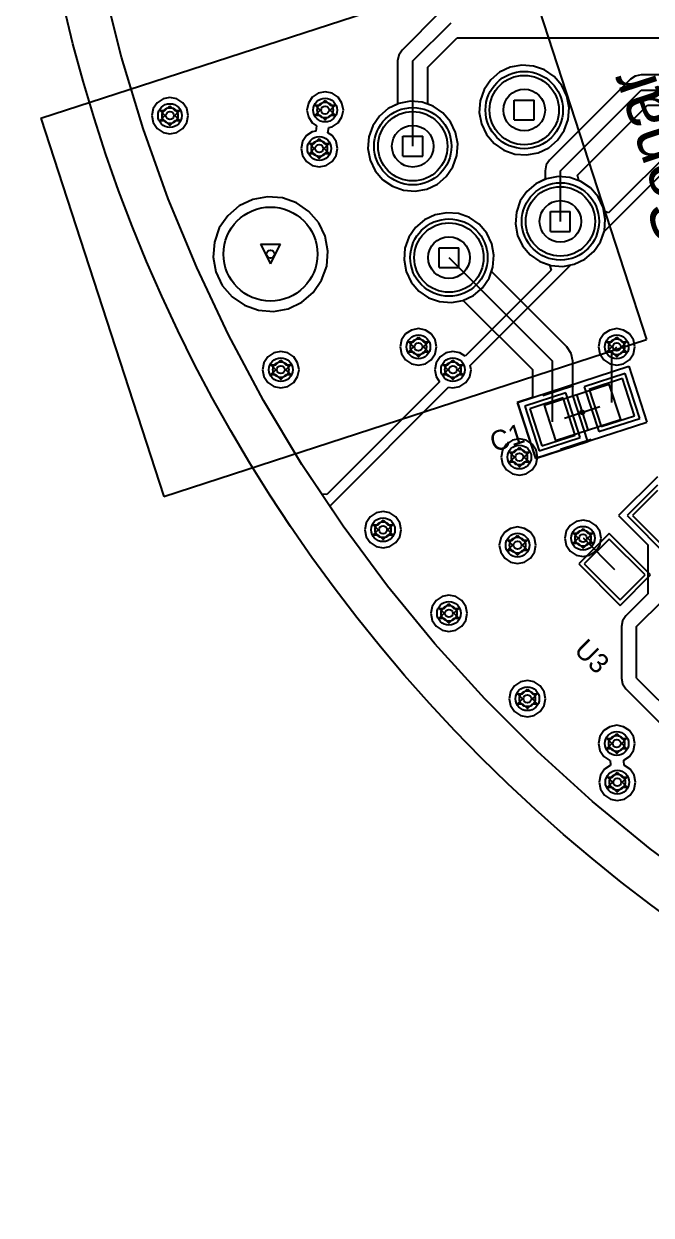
# Model space of a CAD drawing. Header units: millimetres. Extents: x 7.3 to 18.4, y 2.4 to 9.4.
# Drawn here: x 7.802 to 8.435, y 2.524 to 3.726 of the extents above; entities that cross this region are included whole.
import ezdxf

# ---------------------------------------------------------------- set-up
doc = ezdxf.new("R2010")
doc.units = ezdxf.units.MM
doc.header["$MEASUREMENT"] = 0
for name, color, linetype in [('BottomLayer', 5, 'Continuous'), ('BottomSolder', 6, 'Continuous'), ('DrillDrawing', 1, 'Continuous'), ('Mechanical1', 6, 'Continuous'), ('Mechanical13', 56, 'Continuous'), ('Mechanical15', 56, 'Continuous'), ('MidLayer1', 16, 'Continuous'), ('MidLayer2', 76, 'Continuous'), ('MultiLayer', 9, 'Continuous'), ('PadHoleLayer', 156, 'Continuous'), ('TopLayer', 1, 'Continuous'), ('TopOverlay', 2, 'Continuous'), ('TopPaste', 8, 'Continuous'), ('TopSolder', 216, 'Continuous'), ('ViaHoleLayer', 16, 'Continuous')]:
    doc.layers.add(name, color=color, linetype=linetype)

msp = doc.modelspace()

# ---------------------------------------------------------------- linework, layer by layer
at = {"layer": 'BottomLayer'}
for p, q in [((7.9005, 3.692), (7.8823, 3.7648)), ((7.9223, 3.6201), (7.9005, 3.692)), ((8.1696, 3.6404), (8.1606, 3.6327)), ((8.1803, 3.6455), (8.1696, 3.6404)), ((8.192, 3.6476), (8.1803, 3.6455)), ((8.2038, 3.6467), (8.192, 3.6476)), ((8.2149, 3.6427), (8.2038, 3.6467)), ((8.2247, 3.636), (8.2149, 3.6427)), ((8.1606, 3.6327), (8.1539, 3.6229)), ((8.2324, 3.627), (8.2247, 3.636)), ((7.9476, 3.5494), (7.9223, 3.6201)), ((8.1539, 3.6229), (8.1499, 3.6117)), ((8.2375, 3.6163), (8.2324, 3.627)), ((8.2397, 3.6047), (8.2375, 3.6163)), ((8.1499, 3.6117), (8.149, 3.5999)), ((8.2387, 3.5929), (8.2397, 3.6047)), ((8.149, 3.5999), (8.1512, 3.5883)), ((8.2348, 3.5817), (8.2387, 3.5929)), ((8.1512, 3.5883), (8.1563, 3.5776)), ((8.2281, 3.5719), (8.2348, 3.5817)), ((8.1563, 3.5776), (8.164, 3.5686)), ((8.164, 3.5686), (8.1737, 3.5619)), ((8.2191, 3.5642), (8.2281, 3.5719)), ((8.3291, 3.5696), (8.3184, 3.5645)), ((8.3408, 3.5718), (8.3291, 3.5696)), ((8.3526, 3.5709), (8.3408, 3.5718)), ((8.3638, 3.5669), (8.3526, 3.5709)), ((8.1737, 3.5619), (8.1849, 3.5579)), ((8.1849, 3.5579), (8.1967, 3.557)), ((8.1967, 3.557), (8.2084, 3.5591)), ((8.2084, 3.5591), (8.2191, 3.5642)), ((8.3094, 3.5568), (8.3027, 3.5471)), ((8.3184, 3.5645), (8.3094, 3.5568)), ((8.3735, 3.5602), (8.3638, 3.5669)), ((8.3812, 3.5512), (8.3735, 3.5602)), ((7.9764, 3.48), (7.9476, 3.5494)), ((8.0329, 3.5487), (8.0193, 3.5422)), ((8.0478, 3.5514), (8.0329, 3.5487)), ((8.0629, 3.5503), (8.0478, 3.5514)), ((8.0771, 3.5452), (8.0629, 3.5503)), ((8.0896, 3.5366), (8.0771, 3.5452)), ((8.3027, 3.5471), (8.2988, 3.5359)), ((8.3863, 3.5405), (8.3812, 3.5512)), ((8.0078, 3.5323), (7.9992, 3.5199)), ((8.0193, 3.5422), (8.0078, 3.5323)), ((8.0994, 3.5251), (8.0896, 3.5366)), ((8.2168, 3.5331), (8.2061, 3.528)), ((8.2285, 3.5353), (8.2168, 3.5331)), ((8.2403, 3.5344), (8.2285, 3.5353)), ((8.2514, 3.5304), (8.2403, 3.5344)), ((8.2988, 3.5359), (8.2978, 3.5241)), ((8.3885, 3.5288), (8.3863, 3.5405)), ((8.1059, 3.5115), (8.0994, 3.5251)), ((8.1971, 3.5203), (8.1904, 3.5106)), ((8.2061, 3.528), (8.1971, 3.5203)), ((8.2612, 3.5237), (8.2514, 3.5304)), ((8.2689, 3.5147), (8.2612, 3.5237)), ((8.2978, 3.5241), (8.3, 3.5124)), ((8.3876, 3.517), (8.3885, 3.5288)), ((7.9992, 3.5199), (7.9942, 3.5056)), ((8.1087, 3.4966), (8.1059, 3.5115)), ((8.1904, 3.5106), (8.1864, 3.4994)), ((8.274, 3.504), (8.2689, 3.5147)), ((8.3, 3.5124), (8.3051, 3.5018)), ((8.3836, 3.5059), (8.3876, 3.517)), ((7.9942, 3.5056), (7.993, 3.4906)), ((8.1075, 3.4815), (8.1087, 3.4966)), ((8.1864, 3.4994), (8.1855, 3.4876)), ((8.2762, 3.4924), (8.274, 3.504)), ((8.3051, 3.5018), (8.3128, 3.4927)), ((8.3679, 3.4884), (8.3769, 3.4961)), ((8.3769, 3.4961), (8.3836, 3.5059)), ((7.993, 3.4906), (7.9957, 3.4757)), ((8.1855, 3.4876), (8.1877, 3.4759)), ((8.2752, 3.4805), (8.2762, 3.4924)), ((8.3128, 3.4927), (8.3226, 3.486)), ((8.3226, 3.486), (8.3337, 3.4821)), ((8.3572, 3.4833), (8.3679, 3.4884)), ((8.0085, 3.4122), (7.9764, 3.48)), ((7.9957, 3.4757), (8.0022, 3.462)), ((8.1024, 3.4673), (8.1075, 3.4815)), ((8.1877, 3.4759), (8.1928, 3.4653)), ((8.2713, 3.4694), (8.2752, 3.4805)), ((8.3337, 3.4821), (8.3455, 3.4811)), ((8.3455, 3.4811), (8.3572, 3.4833)), ((8.0022, 3.462), (8.0121, 3.4505)), ((8.0939, 3.4548), (8.1024, 3.4673)), ((8.1928, 3.4653), (8.2005, 3.4562)), ((8.2646, 3.4596), (8.2713, 3.4694)), ((8.0121, 3.4505), (8.0245, 3.442)), ((8.0824, 3.445), (8.0939, 3.4548)), ((8.2005, 3.4562), (8.2102, 3.4495)), ((8.2102, 3.4495), (8.2214, 3.4456)), ((8.2449, 3.4468), (8.2556, 3.4519)), ((8.2556, 3.4519), (8.2646, 3.4596)), ((8.0245, 3.442), (8.0388, 3.4369)), ((8.0388, 3.4369), (8.0539, 3.4357)), ((8.0539, 3.4357), (8.0687, 3.4385)), ((8.0687, 3.4385), (8.0824, 3.445)), ((8.2214, 3.4456), (8.2332, 3.4446)), ((8.2332, 3.4446), (8.2449, 3.4468)), ((8.0439, 3.3459), (8.0085, 3.4122)), ((8.0825, 3.2815), (8.0439, 3.3459)), ((8.1242, 3.2191), (8.0825, 3.2815)), ((8.1689, 3.1588), (8.1242, 3.2191)), ((8.2166, 3.1007), (8.1689, 3.1588)), ((8.267, 3.0451), (8.2166, 3.1007)), ((8.3201, 2.992), (8.267, 3.0451)), ((8.3757, 2.9416), (8.3201, 2.992)), ((8.4338, 2.8939), (8.3757, 2.9416)), ((8.4941, 2.8492), (8.4338, 2.8939))]:
    msp.add_line(p, q, dxfattribs=at)
for centre, radius in [((8.3067, 3.6388), 0.035), ((7.9494, 3.6332), 0.008), ((8.1059, 3.6388), 0.008), ((8.1943, 3.6023), 0.035), ((8.1, 3.6), 0.008), ((8.3432, 3.5265), 0.035), ((8.2308, 3.49), 0.035), ((8.2, 3.4), 0.008), ((8.4, 3.4), 0.008), ((8.0612, 3.377), 0.008), ((8.2348, 3.377), 0.008), ((8.3018, 3.2889), 0.008), ((8.1643, 3.2156), 0.008), ((8.3, 3.2), 0.008), ((8.366, 3.207), 0.008), ((8.2308, 3.1313), 0.008), ((8.3099, 3.0452), 0.008), ((8.4, 3), 0.008), ((8.4006, 2.961), 0.008)]:
    msp.add_circle(centre, radius, dxfattribs=at)
at = {"layer": 'BottomSolder'}
for centre, radius in [((8.3067, 3.6388), 0.039), ((7.9494, 3.6332), 0.012), ((8.1059, 3.6388), 0.012), ((8.1943, 3.6023), 0.039), ((8.1, 3.6), 0.012), ((8.3432, 3.5265), 0.039), ((8.2308, 3.49), 0.039), ((8.0508, 3.4936), 0.004), ((8.2, 3.4), 0.012), ((8.4, 3.4), 0.012), ((8.0612, 3.377), 0.012), ((8.2348, 3.377), 0.012), ((8.3018, 3.2889), 0.012), ((8.1643, 3.2156), 0.012), ((8.3, 3.2), 0.012), ((8.366, 3.207), 0.012), ((8.2308, 3.1313), 0.012), ((8.3099, 3.0452), 0.012), ((8.4, 3), 0.012), ((8.4006, 2.961), 0.012)]:
    msp.add_circle(centre, radius, dxfattribs=at)
at = {"layer": 'DrillDrawing'}
for p, q in [((7.9444, 3.6382), (7.9494, 3.6432)), ((7.9494, 3.6432), (7.9544, 3.6382)), ((8.0959, 3.6438), (8.1009, 3.6388)), ((8.0959, 3.6438), (8.1009, 3.6438)), ((8.1009, 3.6438), (8.1059, 3.6488)), ((8.1059, 3.6488), (8.1109, 3.6438)), ((8.1109, 3.6438), (8.1159, 3.6438)), ((8.1109, 3.6388), (8.1159, 3.6438)), ((8.2967, 3.6488), (8.3167, 3.6488)), ((8.2967, 3.6288), (8.2967, 3.6488)), ((8.3167, 3.6288), (8.3167, 3.6488)), ((7.9394, 3.6382), (7.9444, 3.6332)), ((7.9394, 3.6382), (7.9444, 3.6382)), ((7.9394, 3.6282), (7.9444, 3.6332)), ((7.9394, 3.6282), (7.9444, 3.6282)), ((7.9444, 3.6282), (7.9494, 3.6232)), ((7.9494, 3.6232), (7.9544, 3.6282)), ((7.9544, 3.6382), (7.9594, 3.6382)), ((7.9544, 3.6332), (7.9594, 3.6382)), ((7.9544, 3.6332), (7.9594, 3.6282)), ((7.9544, 3.6282), (7.9594, 3.6282)), ((8.0959, 3.6338), (8.1009, 3.6388)), ((8.0959, 3.6338), (8.1009, 3.6338)), ((8.1009, 3.6338), (8.1059, 3.6288)), ((8.1059, 3.6288), (8.1109, 3.6338)), ((8.1109, 3.6388), (8.1159, 3.6338)), ((8.1109, 3.6338), (8.1159, 3.6338)), ((8.2967, 3.6288), (8.3167, 3.6288)), ((8.09, 3.605), (8.095, 3.6)), ((8.09, 3.605), (8.095, 3.605)), ((8.095, 3.605), (8.1, 3.61)), ((8.1, 3.61), (8.105, 3.605)), ((8.105, 3.605), (8.11, 3.605)), ((8.105, 3.6), (8.11, 3.605)), ((8.1843, 3.6123), (8.2043, 3.6123)), ((8.1843, 3.5923), (8.1843, 3.6123)), ((8.2043, 3.5923), (8.2043, 3.6123)), ((8.09, 3.595), (8.095, 3.6)), ((8.09, 3.595), (8.095, 3.595)), ((8.095, 3.595), (8.1, 3.59)), ((8.1, 3.59), (8.105, 3.595)), ((8.105, 3.6), (8.11, 3.595)), ((8.105, 3.595), (8.11, 3.595)), ((8.1843, 3.5923), (8.2043, 3.5923)), ((8.3332, 3.5365), (8.3532, 3.5365)), ((8.3332, 3.5165), (8.3332, 3.5365)), ((8.3532, 3.5165), (8.3532, 3.5365)), ((8.3332, 3.5165), (8.3532, 3.5165)), ((8.0408, 3.5036), (8.0608, 3.5036)), ((8.0408, 3.5036), (8.0508, 3.4836)), ((8.0508, 3.4836), (8.0608, 3.5036)), ((8.2208, 3.5), (8.2408, 3.5)), ((8.2208, 3.48), (8.2208, 3.5)), ((8.2408, 3.48), (8.2408, 3.5)), ((8.2208, 3.48), (8.2408, 3.48)), ((8.19, 3.405), (8.195, 3.4)), ((8.19, 3.405), (8.195, 3.405)), ((8.19, 3.395), (8.195, 3.4)), ((8.195, 3.405), (8.2, 3.41)), ((8.2, 3.41), (8.205, 3.405)), ((8.205, 3.405), (8.21, 3.405)), ((8.205, 3.4), (8.21, 3.405)), ((8.205, 3.4), (8.21, 3.395)), ((8.39, 3.405), (8.395, 3.4)), ((8.39, 3.405), (8.395, 3.405)), ((8.39, 3.395), (8.395, 3.4)), ((8.395, 3.405), (8.4, 3.41)), ((8.4, 3.41), (8.405, 3.405)), ((8.405, 3.405), (8.41, 3.405)), ((8.405, 3.4), (8.41, 3.405)), ((8.405, 3.4), (8.41, 3.395)), ((8.19, 3.395), (8.195, 3.395)), ((8.195, 3.395), (8.2, 3.39)), ((8.2, 3.39), (8.205, 3.395)), ((8.205, 3.395), (8.21, 3.395)), ((8.39, 3.395), (8.395, 3.395)), ((8.395, 3.395), (8.4, 3.39)), ((8.4, 3.39), (8.405, 3.395)), ((8.405, 3.395), (8.41, 3.395)), ((8.0512, 3.382), (8.0562, 3.377)), ((8.0512, 3.382), (8.0562, 3.382)), ((8.0512, 3.372), (8.0562, 3.377)), ((8.0562, 3.382), (8.0612, 3.387)), ((8.0612, 3.387), (8.0662, 3.382)), ((8.0662, 3.382), (8.0712, 3.382)), ((8.0662, 3.377), (8.0712, 3.382)), ((8.0662, 3.377), (8.0712, 3.372)), ((8.2248, 3.382), (8.2298, 3.377)), ((8.2248, 3.382), (8.2298, 3.382)), ((8.2248, 3.372), (8.2298, 3.377)), ((8.2298, 3.382), (8.2348, 3.387)), ((8.2348, 3.387), (8.2398, 3.382)), ((8.2398, 3.382), (8.2448, 3.382)), ((8.2398, 3.377), (8.2448, 3.382)), ((8.2398, 3.377), (8.2448, 3.372)), ((8.0512, 3.372), (8.0562, 3.372)), ((8.0562, 3.372), (8.0612, 3.367)), ((8.0612, 3.367), (8.0662, 3.372)), ((8.0662, 3.372), (8.0712, 3.372)), ((8.2248, 3.372), (8.2298, 3.372)), ((8.2298, 3.372), (8.2348, 3.367)), ((8.2348, 3.367), (8.2398, 3.372)), ((8.2398, 3.372), (8.2448, 3.372)), ((8.2918, 3.2939), (8.2968, 3.2889)), ((8.2918, 3.2939), (8.2968, 3.2939)), ((8.2968, 3.2939), (8.3018, 3.2989)), ((8.3018, 3.2989), (8.3068, 3.2939)), ((8.3068, 3.2939), (8.3118, 3.2939)), ((8.3068, 3.2889), (8.3118, 3.2939)), ((8.2918, 3.2839), (8.2968, 3.2889)), ((8.2918, 3.2839), (8.2968, 3.2839)), ((8.2968, 3.2839), (8.3018, 3.2789)), ((8.3018, 3.2789), (8.3068, 3.2839)), ((8.3068, 3.2889), (8.3118, 3.2839)), ((8.3068, 3.2839), (8.3118, 3.2839)), ((8.1543, 3.2206), (8.1593, 3.2156)), ((8.1543, 3.2206), (8.1593, 3.2206)), ((8.1593, 3.2206), (8.1643, 3.2256)), ((8.1643, 3.2256), (8.1693, 3.2206)), ((8.1693, 3.2206), (8.1743, 3.2206)), ((8.1693, 3.2156), (8.1743, 3.2206)), ((8.1543, 3.2106), (8.1593, 3.2156)), ((8.1543, 3.2106), (8.1593, 3.2106)), ((8.1593, 3.2106), (8.1643, 3.2056)), ((8.1643, 3.2056), (8.1693, 3.2106)), ((8.1693, 3.2156), (8.1743, 3.2106)), ((8.1693, 3.2106), (8.1743, 3.2106)), ((8.295, 3.205), (8.3, 3.21)), ((8.3, 3.21), (8.305, 3.205)), ((8.356, 3.212), (8.361, 3.207)), ((8.356, 3.212), (8.361, 3.212)), ((8.361, 3.212), (8.366, 3.217)), ((8.366, 3.217), (8.371, 3.212)), ((8.371, 3.212), (8.376, 3.212)), ((8.371, 3.207), (8.376, 3.212)), ((8.29, 3.205), (8.295, 3.2)), ((8.29, 3.205), (8.295, 3.205)), ((8.29, 3.195), (8.295, 3.2)), ((8.305, 3.205), (8.31, 3.205)), ((8.305, 3.2), (8.31, 3.205)), ((8.305, 3.2), (8.31, 3.195)), ((8.356, 3.202), (8.361, 3.207)), ((8.356, 3.202), (8.361, 3.202)), ((8.361, 3.202), (8.366, 3.197)), ((8.366, 3.197), (8.371, 3.202)), ((8.371, 3.207), (8.376, 3.202)), ((8.371, 3.202), (8.376, 3.202)), ((8.29, 3.195), (8.295, 3.195)), ((8.295, 3.195), (8.3, 3.19)), ((8.3, 3.19), (8.305, 3.195)), ((8.305, 3.195), (8.31, 3.195)), ((8.2208, 3.1363), (8.2258, 3.1313)), ((8.2208, 3.1363), (8.2258, 3.1363)), ((8.2258, 3.1363), (8.2308, 3.1413)), ((8.2308, 3.1413), (8.2358, 3.1363)), ((8.2358, 3.1363), (8.2408, 3.1363)), ((8.2358, 3.1313), (8.2408, 3.1363)), ((8.2208, 3.1263), (8.2258, 3.1313)), ((8.2208, 3.1263), (8.2258, 3.1263)), ((8.2258, 3.1263), (8.2308, 3.1213)), ((8.2308, 3.1213), (8.2358, 3.1263)), ((8.2358, 3.1313), (8.2408, 3.1263)), ((8.2358, 3.1263), (8.2408, 3.1263)), ((8.3049, 3.0502), (8.3099, 3.0552)), ((8.3099, 3.0552), (8.3149, 3.0502)), ((8.2999, 3.0502), (8.3049, 3.0452)), ((8.2999, 3.0502), (8.3049, 3.0502)), ((8.2999, 3.0402), (8.3049, 3.0452)), ((8.2999, 3.0402), (8.3049, 3.0402)), ((8.3049, 3.0402), (8.3099, 3.0352)), ((8.3099, 3.0352), (8.3149, 3.0402)), ((8.3149, 3.0502), (8.3199, 3.0502)), ((8.3149, 3.0452), (8.3199, 3.0502)), ((8.3149, 3.0452), (8.3199, 3.0402)), ((8.3149, 3.0402), (8.3199, 3.0402)), ((8.39, 3.005), (8.395, 3)), ((8.39, 3.005), (8.395, 3.005)), ((8.395, 3.005), (8.4, 3.01)), ((8.4, 3.01), (8.405, 3.005)), ((8.405, 3.005), (8.41, 3.005)), ((8.405, 3), (8.41, 3.005)), ((8.39, 2.995), (8.395, 3)), ((8.39, 2.995), (8.395, 2.995)), ((8.395, 2.995), (8.4, 2.99)), ((8.4, 2.99), (8.405, 2.995)), ((8.405, 3), (8.41, 2.995)), ((8.405, 2.995), (8.41, 2.995)), ((8.3956, 2.966), (8.4006, 2.971)), ((8.4006, 2.971), (8.4056, 2.966)), ((8.3906, 2.966), (8.3956, 2.961)), ((8.3906, 2.966), (8.3956, 2.966)), ((8.3906, 2.956), (8.3956, 2.961)), ((8.3906, 2.956), (8.3956, 2.956)), ((8.3956, 2.956), (8.4006, 2.951)), ((8.4006, 2.951), (8.4056, 2.956)), ((8.4056, 2.966), (8.4106, 2.966)), ((8.4056, 2.961), (8.4106, 2.966)), ((8.4056, 2.961), (8.4106, 2.956)), ((8.4056, 2.956), (8.4106, 2.956))]:
    msp.add_line(p, q, dxfattribs=at)
at = {"layer": 'Mechanical1'}
msp.add_circle((9.3768, 4.0992), 1.5748, dxfattribs=at)
at = {"layer": 'Mechanical13'}
for p, q in [((8.3267, 3.3412), (8.3922, 3.3625)), ((8.3922, 3.3625), (8.4038, 3.3269)), ((8.3267, 3.3412), (8.3382, 3.3056)), ((8.3382, 3.3056), (8.4038, 3.3269))]:
    msp.add_line(p, q, dxfattribs=at)
at = {"layer": 'Mechanical15'}
for p, q in [((8.2999, 3.3439), (8.4123, 3.3804)), ((8.4123, 3.3804), (8.4305, 3.3242)), ((8.3595, 3.3518), (8.371, 3.3162)), ((8.2999, 3.3439), (8.3182, 3.2877)), ((8.3474, 3.3282), (8.383, 3.3398)), ((8.3182, 3.2877), (8.4305, 3.3242))]:
    msp.add_line(p, q, dxfattribs=at)
at = {"layer": 'MidLayer1'}
for p, q in [((7.9005, 3.692), (7.8823, 3.7648)), ((7.9223, 3.6201), (7.9005, 3.692)), ((8.1696, 3.6404), (8.1606, 3.6327)), ((8.1803, 3.6455), (8.1696, 3.6404)), ((8.192, 3.6476), (8.1803, 3.6455)), ((8.2038, 3.6467), (8.192, 3.6476)), ((8.2149, 3.6427), (8.2038, 3.6467)), ((8.2247, 3.636), (8.2149, 3.6427)), ((8.1606, 3.6327), (8.1539, 3.6229)), ((8.2324, 3.627), (8.2247, 3.636)), ((7.9476, 3.5494), (7.9223, 3.6201)), ((8.1539, 3.6229), (8.1499, 3.6117)), ((8.2375, 3.6163), (8.2324, 3.627)), ((8.2397, 3.6047), (8.2375, 3.6163)), ((8.1499, 3.6117), (8.149, 3.5999)), ((8.2387, 3.5929), (8.2397, 3.6047)), ((8.149, 3.5999), (8.1512, 3.5883)), ((8.2348, 3.5817), (8.2387, 3.5929)), ((8.1512, 3.5883), (8.1563, 3.5776)), ((8.2281, 3.5719), (8.2348, 3.5817)), ((8.1563, 3.5776), (8.164, 3.5686)), ((8.164, 3.5686), (8.1737, 3.5619)), ((8.2191, 3.5642), (8.2281, 3.5719)), ((8.3291, 3.5696), (8.3184, 3.5645)), ((8.3408, 3.5718), (8.3291, 3.5696)), ((8.3526, 3.5709), (8.3408, 3.5718)), ((8.3638, 3.5669), (8.3526, 3.5709)), ((8.1737, 3.5619), (8.1849, 3.5579)), ((8.1849, 3.5579), (8.1967, 3.557)), ((8.1967, 3.557), (8.2084, 3.5591)), ((8.2084, 3.5591), (8.2191, 3.5642)), ((8.3094, 3.5568), (8.3027, 3.5471)), ((8.3184, 3.5645), (8.3094, 3.5568)), ((8.3735, 3.5602), (8.3638, 3.5669)), ((8.3812, 3.5512), (8.3735, 3.5602)), ((7.9764, 3.48), (7.9476, 3.5494)), ((8.0329, 3.5487), (8.0193, 3.5422)), ((8.0478, 3.5514), (8.0329, 3.5487)), ((8.0629, 3.5503), (8.0478, 3.5514)), ((8.0771, 3.5452), (8.0629, 3.5503)), ((8.0896, 3.5366), (8.0771, 3.5452)), ((8.3027, 3.5471), (8.2988, 3.5359)), ((8.3863, 3.5405), (8.3812, 3.5512)), ((8.0078, 3.5323), (7.9992, 3.5199)), ((8.0193, 3.5422), (8.0078, 3.5323)), ((8.0994, 3.5251), (8.0896, 3.5366)), ((8.2168, 3.5331), (8.2061, 3.528)), ((8.2285, 3.5353), (8.2168, 3.5331)), ((8.2403, 3.5344), (8.2285, 3.5353)), ((8.2514, 3.5304), (8.2403, 3.5344)), ((8.2988, 3.5359), (8.2978, 3.5241)), ((8.3885, 3.5288), (8.3863, 3.5405)), ((8.1059, 3.5115), (8.0994, 3.5251)), ((8.1971, 3.5203), (8.1904, 3.5106)), ((8.2061, 3.528), (8.1971, 3.5203)), ((8.2612, 3.5237), (8.2514, 3.5304)), ((8.2689, 3.5147), (8.2612, 3.5237)), ((8.2978, 3.5241), (8.3, 3.5124)), ((8.3876, 3.517), (8.3885, 3.5288)), ((7.9992, 3.5199), (7.9942, 3.5056)), ((8.1087, 3.4966), (8.1059, 3.5115)), ((8.1904, 3.5106), (8.1864, 3.4994)), ((8.274, 3.504), (8.2689, 3.5147)), ((8.3, 3.5124), (8.3051, 3.5018)), ((8.3836, 3.5059), (8.3876, 3.517)), ((7.9942, 3.5056), (7.993, 3.4906)), ((8.1075, 3.4815), (8.1087, 3.4966)), ((8.1864, 3.4994), (8.1855, 3.4876)), ((8.2762, 3.4924), (8.274, 3.504)), ((8.3051, 3.5018), (8.3128, 3.4927)), ((8.3679, 3.4884), (8.3769, 3.4961)), ((8.3769, 3.4961), (8.3836, 3.5059)), ((7.993, 3.4906), (7.9957, 3.4757)), ((8.1855, 3.4876), (8.1877, 3.4759)), ((8.2752, 3.4805), (8.2762, 3.4924)), ((8.3128, 3.4927), (8.3226, 3.486)), ((8.3226, 3.486), (8.3337, 3.4821)), ((8.3572, 3.4833), (8.3679, 3.4884)), ((8.0085, 3.4122), (7.9764, 3.48)), ((7.9957, 3.4757), (8.0022, 3.462)), ((8.1024, 3.4673), (8.1075, 3.4815)), ((8.1877, 3.4759), (8.1928, 3.4653)), ((8.2713, 3.4694), (8.2752, 3.4805)), ((8.3337, 3.4821), (8.3455, 3.4811)), ((8.3455, 3.4811), (8.3572, 3.4833)), ((8.0022, 3.462), (8.0121, 3.4505)), ((8.0939, 3.4548), (8.1024, 3.4673)), ((8.1928, 3.4653), (8.2005, 3.4562)), ((8.2646, 3.4596), (8.2713, 3.4694)), ((8.0121, 3.4505), (8.0245, 3.442)), ((8.0824, 3.445), (8.0939, 3.4548)), ((8.2005, 3.4562), (8.2102, 3.4495)), ((8.2102, 3.4495), (8.2214, 3.4456)), ((8.2449, 3.4468), (8.2556, 3.4519)), ((8.2556, 3.4519), (8.2646, 3.4596)), ((8.0245, 3.442), (8.0388, 3.4369)), ((8.0388, 3.4369), (8.0539, 3.4357)), ((8.0539, 3.4357), (8.0687, 3.4385)), ((8.0687, 3.4385), (8.0824, 3.445)), ((8.2214, 3.4456), (8.2332, 3.4446)), ((8.2332, 3.4446), (8.2449, 3.4468)), ((8.0439, 3.3459), (8.0085, 3.4122)), ((8.0825, 3.2815), (8.0439, 3.3459)), ((8.1242, 3.2191), (8.0825, 3.2815)), ((8.1689, 3.1588), (8.1242, 3.2191)), ((8.2166, 3.1007), (8.1689, 3.1588)), ((8.267, 3.0451), (8.2166, 3.1007)), ((8.3201, 2.992), (8.267, 3.0451)), ((8.3757, 2.9416), (8.3201, 2.992)), ((8.4338, 2.8939), (8.3757, 2.9416)), ((8.4941, 2.8492), (8.4338, 2.8939))]:
    msp.add_line(p, q, dxfattribs=at)
for centre, radius in [((8.3067, 3.6388), 0.035), ((7.9494, 3.6332), 0.008), ((8.1059, 3.6388), 0.008), ((8.1943, 3.6023), 0.035), ((8.1, 3.6), 0.008), ((8.3432, 3.5265), 0.035), ((8.2308, 3.49), 0.035), ((8.2, 3.4), 0.008), ((8.4, 3.4), 0.008), ((8.0612, 3.377), 0.008), ((8.2348, 3.377), 0.008), ((8.3018, 3.2889), 0.008), ((8.1643, 3.2156), 0.008), ((8.3, 3.2), 0.008), ((8.366, 3.207), 0.008), ((8.2308, 3.1313), 0.008), ((8.3099, 3.0452), 0.008), ((8.4, 3), 0.008), ((8.4006, 2.961), 0.008)]:
    msp.add_circle(centre, radius, dxfattribs=at)
at = {"layer": 'MidLayer2'}
for p, q in [((7.9005, 3.692), (7.8823, 3.7648)), ((7.9223, 3.6201), (7.9005, 3.692)), ((8.2819, 3.6769), (8.2729, 3.6692)), ((8.2926, 3.682), (8.2819, 3.6769)), ((8.3043, 3.6841), (8.2926, 3.682)), ((8.3161, 3.6832), (8.3043, 3.6841)), ((8.3273, 3.6792), (8.3161, 3.6832)), ((8.337, 3.6725), (8.3273, 3.6792)), ((8.2729, 3.6692), (8.2662, 3.6594)), ((8.3447, 3.6635), (8.337, 3.6725)), ((8.0989, 3.6558), (8.093, 3.6518)), ((8.1059, 3.6572), (8.0989, 3.6558)), ((8.113, 3.6558), (8.1059, 3.6572)), ((8.1189, 3.6518), (8.113, 3.6558)), ((8.2662, 3.6594), (8.2623, 3.6482)), ((8.3498, 3.6528), (8.3447, 3.6635)), ((8.352, 3.6412), (8.3498, 3.6528)), ((7.9325, 3.6403), (7.9311, 3.6332)), ((7.9365, 3.6462), (7.9325, 3.6403)), ((7.9424, 3.6502), (7.9365, 3.6462)), ((7.9494, 3.6516), (7.9424, 3.6502)), ((7.9565, 3.6502), (7.9494, 3.6516)), ((7.9624, 3.6462), (7.9565, 3.6502)), ((7.9664, 3.6403), (7.9624, 3.6462)), ((7.9678, 3.6332), (7.9664, 3.6403)), ((8.089, 3.6458), (8.0876, 3.6388)), ((8.093, 3.6518), (8.089, 3.6458)), ((8.1229, 3.6458), (8.1189, 3.6518)), ((8.1243, 3.6388), (8.1229, 3.6458)), ((8.1696, 3.6404), (8.1606, 3.6327)), ((8.1803, 3.6455), (8.1696, 3.6404)), ((8.192, 3.6476), (8.1803, 3.6455)), ((8.2038, 3.6467), (8.192, 3.6476)), ((8.2149, 3.6427), (8.2038, 3.6467)), ((8.2247, 3.636), (8.2149, 3.6427)), ((8.2623, 3.6482), (8.2613, 3.6364)), ((8.3511, 3.6294), (8.352, 3.6412)), ((7.9311, 3.6332), (7.9325, 3.6262)), ((7.9664, 3.6262), (7.9678, 3.6332)), ((8.0876, 3.6388), (8.089, 3.6318)), ((8.089, 3.6318), (8.093, 3.6258)), ((8.1189, 3.6258), (8.1229, 3.6318)), ((8.1229, 3.6318), (8.1243, 3.6388)), ((8.1606, 3.6327), (8.1539, 3.6229)), ((8.2324, 3.627), (8.2247, 3.636)), ((8.2613, 3.6364), (8.2635, 3.6248)), ((8.3471, 3.6182), (8.3511, 3.6294)), ((7.9476, 3.5494), (7.9223, 3.6201)), ((7.9325, 3.6262), (7.9365, 3.6203)), ((7.9365, 3.6203), (7.9424, 3.6163)), ((7.9424, 3.6163), (7.9494, 3.6149)), ((7.9494, 3.6149), (7.9565, 3.6163)), ((7.9565, 3.6163), (7.9624, 3.6203)), ((7.9624, 3.6203), (7.9664, 3.6262)), ((8.093, 3.617), (8.087, 3.613)), ((8.093, 3.6258), (8.0973, 3.6229)), ((8.0964, 3.6176), (8.093, 3.617)), ((8.0973, 3.6229), (8.0964, 3.6176)), ((8.1086, 3.6159), (8.1095, 3.6212)), ((8.1095, 3.6212), (8.113, 3.6218)), ((8.113, 3.6218), (8.1189, 3.6258)), ((8.1539, 3.6229), (8.1499, 3.6117)), ((8.2375, 3.6163), (8.2324, 3.627)), ((8.2397, 3.6047), (8.2375, 3.6163)), ((8.2635, 3.6248), (8.2686, 3.6141)), ((8.3404, 3.6084), (8.3471, 3.6182)), ((8.083, 3.607), (8.0816, 3.6)), ((8.087, 3.613), (8.083, 3.607)), ((8.113, 3.613), (8.1086, 3.6159)), ((8.117, 3.607), (8.113, 3.613)), ((8.1184, 3.6), (8.117, 3.607)), ((8.1499, 3.6117), (8.149, 3.5999)), ((8.2387, 3.5929), (8.2397, 3.6047)), ((8.2686, 3.6141), (8.2763, 3.6051)), ((8.2763, 3.6051), (8.2861, 3.5984)), ((8.3314, 3.6007), (8.3404, 3.6084)), ((8.3873, 3.5163), (8.4779, 3.6069)), ((8.4707, 3.6141), (8.3918, 3.5352)), ((8.0816, 3.6), (8.083, 3.593)), ((8.083, 3.593), (8.087, 3.587)), ((8.113, 3.587), (8.117, 3.593)), ((8.117, 3.593), (8.1184, 3.6)), ((8.149, 3.5999), (8.1512, 3.5883)), ((8.2348, 3.5817), (8.2387, 3.5929)), ((8.2861, 3.5984), (8.2972, 3.5944)), ((8.2972, 3.5944), (8.309, 3.5935)), ((8.309, 3.5935), (8.3207, 3.5956)), ((8.3207, 3.5956), (8.3314, 3.6007)), ((8.087, 3.587), (8.093, 3.583)), ((8.093, 3.583), (8.1, 3.5816)), ((8.1, 3.5816), (8.107, 3.583)), ((8.107, 3.583), (8.113, 3.587)), ((8.1512, 3.5883), (8.1563, 3.5776)), ((8.2281, 3.5719), (8.2348, 3.5817)), ((8.1563, 3.5776), (8.164, 3.5686)), ((8.164, 3.5686), (8.1737, 3.5619)), ((8.2191, 3.5642), (8.2281, 3.5719)), ((8.3291, 3.5696), (8.3184, 3.5645)), ((8.3408, 3.5718), (8.3291, 3.5696)), ((8.3526, 3.5709), (8.3408, 3.5718)), ((8.3638, 3.5669), (8.3526, 3.5709)), ((8.1737, 3.5619), (8.1849, 3.5579)), ((8.1849, 3.5579), (8.1967, 3.557)), ((8.1967, 3.557), (8.2084, 3.5591)), ((8.2084, 3.5591), (8.2191, 3.5642)), ((8.3094, 3.5568), (8.3027, 3.5471)), ((8.3184, 3.5645), (8.3094, 3.5568)), ((8.3735, 3.5602), (8.3638, 3.5669)), ((8.3812, 3.5512), (8.3735, 3.5602)), ((7.9764, 3.48), (7.9476, 3.5494)), ((8.0329, 3.5487), (8.0193, 3.5422)), ((8.0478, 3.5514), (8.0329, 3.5487)), ((8.0629, 3.5503), (8.0478, 3.5514)), ((8.0771, 3.5452), (8.0629, 3.5503)), ((8.0896, 3.5366), (8.0771, 3.5452)), ((8.3027, 3.5471), (8.2988, 3.5359)), ((8.3863, 3.5405), (8.3812, 3.5512)), ((8.0078, 3.5323), (7.9992, 3.5199)), ((8.0193, 3.5422), (8.0078, 3.5323)), ((8.0994, 3.5251), (8.0896, 3.5366)), ((8.2988, 3.5359), (8.2978, 3.5241)), ((8.387, 3.5367), (8.3863, 3.5405)), ((8.3918, 3.5352), (8.387, 3.5367)), ((8.1059, 3.5115), (8.0994, 3.5251)), ((8.2978, 3.5241), (8.3, 3.5124)), ((7.9992, 3.5199), (7.9942, 3.5056)), ((8.1087, 3.4966), (8.1059, 3.5115)), ((8.3, 3.5124), (8.3051, 3.5018)), ((8.3836, 3.5059), (8.3873, 3.5163)), ((7.9942, 3.5056), (7.993, 3.4906)), ((8.1075, 3.4815), (8.1087, 3.4966)), ((8.3051, 3.5018), (8.3128, 3.4927)), ((8.3679, 3.4884), (8.3769, 3.4961)), ((8.3769, 3.4961), (8.3836, 3.5059)), ((7.993, 3.4906), (7.9957, 3.4757)), ((8.3128, 3.4927), (8.3226, 3.486)), ((8.3226, 3.486), (8.3321, 3.4826)), ((8.3572, 3.4833), (8.3679, 3.4884)), ((8.0085, 3.4122), (7.9764, 3.48)), ((7.9957, 3.4757), (8.0022, 3.462)), ((8.1024, 3.4673), (8.1075, 3.4815)), ((8.334, 3.4775), (8.247, 3.3905)), ((8.2523, 3.3813), (8.3537, 3.4827)), ((8.3321, 3.4826), (8.334, 3.4775)), ((8.3537, 3.4827), (8.3572, 3.4833)), ((8.0022, 3.462), (8.0121, 3.4505)), ((8.0939, 3.4548), (8.1024, 3.4673)), ((8.0121, 3.4505), (8.0245, 3.442)), ((8.0824, 3.445), (8.0939, 3.4548)), ((8.0245, 3.442), (8.0388, 3.4369)), ((8.0388, 3.4369), (8.0539, 3.4357)), ((8.0539, 3.4357), (8.0687, 3.4385)), ((8.0687, 3.4385), (8.0824, 3.445)), ((8.0439, 3.3459), (8.0085, 3.4122)), ((8.187, 3.413), (8.183, 3.407)), ((8.193, 3.417), (8.187, 3.413)), ((8.2, 3.4184), (8.193, 3.417)), ((8.207, 3.417), (8.2, 3.4184)), ((8.213, 3.413), (8.207, 3.417)), ((8.217, 3.407), (8.213, 3.413)), ((8.387, 3.413), (8.383, 3.407)), ((8.393, 3.417), (8.387, 3.413)), ((8.4, 3.4184), (8.393, 3.417)), ((8.407, 3.417), (8.4, 3.4184)), ((8.413, 3.413), (8.407, 3.417)), ((8.417, 3.407), (8.413, 3.413)), ((8.183, 3.407), (8.1816, 3.4)), ((8.1816, 3.4), (8.183, 3.393)), ((8.2184, 3.4), (8.217, 3.407)), ((8.217, 3.393), (8.2184, 3.4)), ((8.383, 3.407), (8.3816, 3.4)), ((8.3816, 3.4), (8.383, 3.393)), ((8.4184, 3.4), (8.417, 3.407)), ((8.417, 3.393), (8.4184, 3.4)), ((8.0482, 3.39), (8.0442, 3.384)), ((8.0542, 3.394), (8.0482, 3.39)), ((8.0612, 3.3954), (8.0542, 3.394)), ((8.0682, 3.394), (8.0612, 3.3954)), ((8.0742, 3.39), (8.0682, 3.394)), ((8.0782, 3.384), (8.0742, 3.39)), ((8.183, 3.393), (8.187, 3.387)), ((8.213, 3.387), (8.217, 3.393)), ((8.2218, 3.39), (8.2178, 3.384)), ((8.2278, 3.394), (8.2218, 3.39)), ((8.2348, 3.3954), (8.2278, 3.394)), ((8.2418, 3.394), (8.2348, 3.3954)), ((8.247, 3.3905), (8.2418, 3.394)), ((8.383, 3.393), (8.387, 3.387)), ((8.413, 3.387), (8.417, 3.393)), ((8.0442, 3.384), (8.0429, 3.377)), ((8.0429, 3.377), (8.0442, 3.37)), ((8.0796, 3.377), (8.0782, 3.384)), ((8.0782, 3.37), (8.0796, 3.377)), ((8.187, 3.387), (8.193, 3.383)), ((8.193, 3.383), (8.2, 3.3816)), ((8.2, 3.3816), (8.207, 3.383)), ((8.207, 3.383), (8.213, 3.387)), ((8.2178, 3.384), (8.2164, 3.377)), ((8.2164, 3.377), (8.2178, 3.37)), ((8.2517, 3.37), (8.2531, 3.377)), ((8.2531, 3.377), (8.2523, 3.3813)), ((8.387, 3.387), (8.393, 3.383)), ((8.393, 3.383), (8.4, 3.3816)), ((8.4, 3.3816), (8.407, 3.383)), ((8.407, 3.383), (8.413, 3.387)), ((8.0442, 3.37), (8.0482, 3.364)), ((8.0482, 3.364), (8.0542, 3.36)), ((8.0682, 3.36), (8.0742, 3.364)), ((8.0742, 3.364), (8.0782, 3.37)), ((8.2213, 3.3647), (8.1075, 3.251)), ((8.2178, 3.37), (8.2213, 3.3647)), ((8.2418, 3.36), (8.2478, 3.364)), ((8.2478, 3.364), (8.2517, 3.37)), ((8.0542, 3.36), (8.0612, 3.3586)), ((8.0612, 3.3586), (8.0682, 3.36)), ((8.1105, 3.2395), (8.2305, 3.3595)), ((8.2305, 3.3595), (8.2348, 3.3586)), ((8.2348, 3.3586), (8.2418, 3.36)), ((8.0825, 3.2815), (8.0439, 3.3459)), ((8.2948, 3.3059), (8.2888, 3.3019)), ((8.3018, 3.3073), (8.2948, 3.3059)), ((8.3088, 3.3059), (8.3018, 3.3073)), ((8.3148, 3.3019), (8.3088, 3.3059)), ((8.2849, 3.2959), (8.2835, 3.2889)), ((8.2888, 3.3019), (8.2849, 3.2959)), ((8.3188, 3.2959), (8.3148, 3.3019)), ((8.3202, 3.2889), (8.3188, 3.2959)), ((8.1026, 3.2515), (8.0825, 3.2815)), ((8.2835, 3.2889), (8.2849, 3.2819)), ((8.2849, 3.2819), (8.2888, 3.2759)), ((8.3148, 3.2759), (8.3188, 3.2819)), ((8.3188, 3.2819), (8.3202, 3.2889)), ((8.2888, 3.2759), (8.2948, 3.2719)), ((8.2948, 3.2719), (8.3018, 3.2705)), ((8.3018, 3.2705), (8.3088, 3.2719)), ((8.3088, 3.2719), (8.3148, 3.2759)), ((8.1075, 3.251), (8.1026, 3.2515)), ((8.1242, 3.2191), (8.1105, 3.2395)), ((8.1573, 3.2325), (8.1513, 3.2286)), ((8.1643, 3.2339), (8.1573, 3.2325)), ((8.1713, 3.2325), (8.1643, 3.2339)), ((8.1773, 3.2286), (8.1713, 3.2325)), ((8.1474, 3.2226), (8.146, 3.2156)), ((8.1513, 3.2286), (8.1474, 3.2226)), ((8.1813, 3.2226), (8.1773, 3.2286)), ((8.1827, 3.2156), (8.1813, 3.2226)), ((8.353, 3.22), (8.349, 3.214)), ((8.359, 3.224), (8.353, 3.22)), ((8.366, 3.2254), (8.359, 3.224)), ((8.373, 3.224), (8.366, 3.2254)), ((8.379, 3.22), (8.373, 3.224)), ((8.383, 3.214), (8.379, 3.22)), ((8.1689, 3.1588), (8.1242, 3.2191)), ((8.146, 3.2156), (8.1474, 3.2086)), ((8.1474, 3.2086), (8.1513, 3.2026)), ((8.1773, 3.2026), (8.1813, 3.2086)), ((8.1813, 3.2086), (8.1827, 3.2156)), ((8.287, 3.213), (8.283, 3.207)), ((8.293, 3.217), (8.287, 3.213)), ((8.3, 3.2184), (8.293, 3.217)), ((8.307, 3.217), (8.3, 3.2184)), ((8.313, 3.213), (8.307, 3.217)), ((8.317, 3.207), (8.313, 3.213)), ((8.349, 3.214), (8.3476, 3.207)), ((8.3844, 3.207), (8.383, 3.214)), ((8.1513, 3.2026), (8.1573, 3.1986)), ((8.1573, 3.1986), (8.1643, 3.1972)), ((8.1643, 3.1972), (8.1713, 3.1986)), ((8.1713, 3.1986), (8.1773, 3.2026)), ((8.283, 3.207), (8.2816, 3.2)), ((8.2816, 3.2), (8.283, 3.193)), ((8.3184, 3.2), (8.317, 3.207)), ((8.317, 3.193), (8.3184, 3.2)), ((8.3476, 3.207), (8.349, 3.2)), ((8.349, 3.2), (8.353, 3.194)), ((8.379, 3.194), (8.383, 3.2)), ((8.383, 3.2), (8.3844, 3.207)), ((8.283, 3.193), (8.287, 3.187)), ((8.287, 3.187), (8.293, 3.183)), ((8.307, 3.183), (8.313, 3.187)), ((8.313, 3.187), (8.317, 3.193)), ((8.353, 3.194), (8.359, 3.19)), ((8.359, 3.19), (8.366, 3.1886)), ((8.366, 3.1886), (8.373, 3.19)), ((8.373, 3.19), (8.379, 3.194)), ((8.293, 3.183), (8.3, 3.1816)), ((8.3, 3.1816), (8.307, 3.183)), ((8.2166, 3.1007), (8.1689, 3.1588)), ((8.2238, 3.1482), (8.2179, 3.1442)), ((8.2308, 3.1496), (8.2238, 3.1482)), ((8.2379, 3.1482), (8.2308, 3.1496)), ((8.2438, 3.1442), (8.2379, 3.1482)), ((8.2139, 3.1383), (8.2125, 3.1313)), ((8.2179, 3.1442), (8.2139, 3.1383)), ((8.2478, 3.1383), (8.2438, 3.1442)), ((8.2492, 3.1313), (8.2478, 3.1383)), ((8.2125, 3.1313), (8.2139, 3.1242)), ((8.2139, 3.1242), (8.2179, 3.1183)), ((8.2438, 3.1183), (8.2478, 3.1242)), ((8.2478, 3.1242), (8.2492, 3.1313)), ((8.2179, 3.1183), (8.2238, 3.1143)), ((8.2238, 3.1143), (8.2308, 3.1129)), ((8.2308, 3.1129), (8.2379, 3.1143)), ((8.2379, 3.1143), (8.2438, 3.1183)), ((8.267, 3.0451), (8.2166, 3.1007)), ((8.3099, 3.0635), (8.3029, 3.0621)), ((8.3169, 3.0621), (8.3099, 3.0635)), ((8.2929, 3.0522), (8.2915, 3.0452)), ((8.2969, 3.0582), (8.2929, 3.0522)), ((8.3029, 3.0621), (8.2969, 3.0582)), ((8.3229, 3.0582), (8.3169, 3.0621)), ((8.3268, 3.0522), (8.3229, 3.0582)), ((8.3282, 3.0452), (8.3268, 3.0522)), ((8.3201, 2.992), (8.267, 3.0451)), ((8.2915, 3.0452), (8.2929, 3.0382)), ((8.3268, 3.0382), (8.3282, 3.0452)), ((8.2929, 3.0382), (8.2969, 3.0322)), ((8.2969, 3.0322), (8.3029, 3.0282)), ((8.3029, 3.0282), (8.3099, 3.0268)), ((8.3099, 3.0268), (8.3169, 3.0282)), ((8.3169, 3.0282), (8.3229, 3.0322)), ((8.3229, 3.0322), (8.3268, 3.0382)), ((8.393, 3.017), (8.387, 3.013)), ((8.4, 3.0184), (8.393, 3.017)), ((8.407, 3.017), (8.4, 3.0184)), ((8.413, 3.013), (8.407, 3.017)), ((8.383, 3.007), (8.3816, 3)), ((8.387, 3.013), (8.383, 3.007)), ((8.417, 3.007), (8.413, 3.013)), ((8.4184, 3), (8.417, 3.007)), ((8.3757, 2.9416), (8.3201, 2.992)), ((8.3816, 3), (8.383, 2.993)), ((8.383, 2.993), (8.387, 2.987)), ((8.413, 2.987), (8.417, 2.993)), ((8.417, 2.993), (8.4184, 3)), ((8.387, 2.987), (8.393, 2.983)), ((8.393, 2.983), (8.3933, 2.983)), ((8.3933, 2.983), (8.3936, 2.9786)), ((8.4071, 2.9824), (8.4072, 2.9831)), ((8.4074, 2.978), (8.4071, 2.9824)), ((8.4072, 2.9831), (8.413, 2.987)), ((8.3837, 2.968), (8.3823, 2.961)), ((8.3877, 2.974), (8.3837, 2.968)), ((8.3935, 2.9779), (8.3877, 2.974)), ((8.3936, 2.9786), (8.3935, 2.9779)), ((8.4077, 2.978), (8.4074, 2.978)), ((8.4136, 2.974), (8.4077, 2.978)), ((8.4176, 2.968), (8.4136, 2.974)), ((8.419, 2.961), (8.4176, 2.968)), ((8.3823, 2.961), (8.3837, 2.954)), ((8.4176, 2.954), (8.419, 2.961)), ((8.3837, 2.954), (8.3877, 2.948)), ((8.3877, 2.948), (8.3936, 2.944)), ((8.3936, 2.944), (8.4006, 2.9426)), ((8.4006, 2.9426), (8.4077, 2.944)), ((8.4077, 2.944), (8.4136, 2.948)), ((8.4136, 2.948), (8.4176, 2.954)), ((8.4338, 2.8939), (8.3757, 2.9416)), ((8.4941, 2.8492), (8.4338, 2.8939))]:
    msp.add_line(p, q, dxfattribs=at)
for centre, radius in [((8.3067, 3.6388), 0.035), ((7.9494, 3.6332), 0.008), ((8.1059, 3.6388), 0.008), ((8.1943, 3.6023), 0.035), ((8.1, 3.6), 0.008), ((8.3432, 3.5265), 0.035), ((8.2308, 3.49), 0.035), ((8.2, 3.4), 0.008), ((8.4, 3.4), 0.008), ((8.0612, 3.377), 0.008), ((8.2348, 3.377), 0.008), ((8.3018, 3.2889), 0.008), ((8.1643, 3.2156), 0.008), ((8.3, 3.2), 0.008), ((8.366, 3.207), 0.008), ((8.2308, 3.1313), 0.008), ((8.3099, 3.0452), 0.008), ((8.4, 3), 0.008), ((8.4006, 2.961), 0.008)]:
    msp.add_circle(centre, radius, dxfattribs=at)
at = {"layer": 'MultiLayer'}
for centre, radius in [((8.3067, 3.6388), 0.035), ((7.9494, 3.6332), 0.008), ((8.1059, 3.6388), 0.008), ((8.1943, 3.6023), 0.035), ((8.1, 3.6), 0.008), ((8.3432, 3.5265), 0.035), ((8.2308, 3.49), 0.035), ((8.2, 3.4), 0.008), ((8.4, 3.4), 0.008), ((8.0612, 3.377), 0.008), ((8.2348, 3.377), 0.008), ((8.3018, 3.2889), 0.008), ((8.1643, 3.2156), 0.008), ((8.3, 3.2), 0.008), ((8.366, 3.207), 0.008), ((8.2308, 3.1313), 0.008), ((8.3099, 3.0452), 0.008), ((8.4, 3), 0.008), ((8.4006, 2.961), 0.008)]:
    msp.add_circle(centre, radius, dxfattribs=at)
at = {"layer": 'PadHoleLayer'}
for centre, radius in [((8.3067, 3.6388), 0.021), ((8.1943, 3.6023), 0.021), ((8.3432, 3.5265), 0.021), ((8.0508, 3.4936), 0.0474), ((8.2308, 3.49), 0.021)]:
    msp.add_circle(centre, radius, dxfattribs=at)
at = {"layer": 'TopLayer'}
for p, q in [((7.9005, 3.692), (7.8823, 3.7648)), ((8.2221, 3.7377), (8.1835, 3.6991)), ((8.1943, 3.6883), (8.2329, 3.7269)), ((8.2096, 3.6819), (8.2392, 3.7116)), ((8.2392, 3.7116), (8.6754, 3.7116)), ((7.9223, 3.6201), (7.9005, 3.692)), ((8.1802, 3.6941), (8.179, 3.6883)), ((8.179, 3.6883), (8.179, 3.6449)), ((8.1835, 3.6991), (8.1802, 3.6941)), ((8.1943, 3.6023), (8.1943, 3.6883)), ((8.2096, 3.6446), (8.2096, 3.6819)), ((8.4138, 3.6698), (8.3323, 3.5883)), ((8.4187, 3.6731), (8.4138, 3.6698)), ((8.4246, 3.6742), (8.4187, 3.6731)), ((8.7012, 3.6742), (8.4246, 3.6742)), ((8.3432, 3.5775), (8.4246, 3.6589)), ((8.4246, 3.6589), (8.7075, 3.6589)), ((8.1696, 3.6404), (8.1606, 3.6327)), ((8.179, 3.6449), (8.1696, 3.6404)), ((8.2149, 3.6427), (8.2096, 3.6446)), ((8.2247, 3.636), (8.2149, 3.6427)), ((8.3606, 3.5733), (8.4309, 3.6436)), ((8.4309, 3.6436), (8.7075, 3.6436)), ((8.1606, 3.6327), (8.1539, 3.6229)), ((8.2324, 3.627), (8.2247, 3.636)), ((7.9476, 3.5494), (7.9223, 3.6201)), ((8.1539, 3.6229), (8.1499, 3.6117)), ((8.2375, 3.6163), (8.2324, 3.627)), ((8.2397, 3.6047), (8.2375, 3.6163)), ((8.1499, 3.6117), (8.149, 3.5999)), ((8.2387, 3.5929), (8.2397, 3.6047)), ((8.149, 3.5999), (8.1512, 3.5883)), ((8.2348, 3.5817), (8.2387, 3.5929)), ((8.1512, 3.5883), (8.1563, 3.5776)), ((8.2281, 3.5719), (8.2348, 3.5817)), ((8.329, 3.5834), (8.3279, 3.5775)), ((8.3323, 3.5883), (8.329, 3.5834)), ((8.1563, 3.5776), (8.164, 3.5686)), ((8.164, 3.5686), (8.1737, 3.5619)), ((8.2191, 3.5642), (8.2281, 3.5719)), ((8.3279, 3.569), (8.3184, 3.5645)), ((8.3279, 3.5775), (8.3279, 3.569)), ((8.3432, 3.5265), (8.3432, 3.5775)), ((8.3619, 3.5676), (8.3606, 3.5733)), ((8.1737, 3.5619), (8.1849, 3.5579)), ((8.1849, 3.5579), (8.1967, 3.557)), ((8.1967, 3.557), (8.2084, 3.5591)), ((8.2084, 3.5591), (8.2191, 3.5642)), ((8.3094, 3.5568), (8.3027, 3.5471)), ((8.3184, 3.5645), (8.3094, 3.5568)), ((8.3638, 3.5669), (8.3619, 3.5676)), ((8.3735, 3.5602), (8.3638, 3.5669)), ((8.3812, 3.5512), (8.3735, 3.5602)), ((7.9764, 3.48), (7.9476, 3.5494)), ((8.0329, 3.5487), (8.0193, 3.5422)), ((8.0478, 3.5514), (8.0329, 3.5487)), ((8.0629, 3.5503), (8.0478, 3.5514)), ((8.0771, 3.5452), (8.0629, 3.5503)), ((8.0896, 3.5366), (8.0771, 3.5452)), ((8.3027, 3.5471), (8.2988, 3.5359)), ((8.3863, 3.5405), (8.3812, 3.5512)), ((8.0078, 3.5323), (7.9992, 3.5199)), ((8.0193, 3.5422), (8.0078, 3.5323)), ((8.0994, 3.5251), (8.0896, 3.5366)), ((8.2168, 3.5331), (8.2061, 3.528)), ((8.2285, 3.5353), (8.2168, 3.5331)), ((8.2403, 3.5344), (8.2285, 3.5353)), ((8.2514, 3.5304), (8.2403, 3.5344)), ((8.2988, 3.5359), (8.2978, 3.5241)), ((8.3885, 3.5288), (8.3863, 3.5405)), ((8.1059, 3.5115), (8.0994, 3.5251)), ((8.1971, 3.5203), (8.1904, 3.5106)), ((8.2061, 3.528), (8.1971, 3.5203)), ((8.2612, 3.5237), (8.2514, 3.5304)), ((8.2689, 3.5147), (8.2612, 3.5237)), ((8.2978, 3.5241), (8.3, 3.5124)), ((8.3876, 3.517), (8.3885, 3.5288)), ((7.9992, 3.5199), (7.9942, 3.5056)), ((8.1087, 3.4966), (8.1059, 3.5115)), ((8.1904, 3.5106), (8.1864, 3.4994)), ((8.274, 3.504), (8.2689, 3.5147)), ((8.3, 3.5124), (8.3051, 3.5018)), ((8.3836, 3.5059), (8.3876, 3.517)), ((7.9942, 3.5056), (7.993, 3.4906)), ((8.1075, 3.4815), (8.1087, 3.4966)), ((8.1864, 3.4994), (8.1855, 3.4876)), ((8.2762, 3.4924), (8.274, 3.504)), ((8.3051, 3.5018), (8.3128, 3.4927)), ((8.3679, 3.4884), (8.3769, 3.4961)), ((8.3769, 3.4961), (8.3836, 3.5059)), ((7.993, 3.4906), (7.9957, 3.4757)), ((8.1855, 3.4876), (8.1877, 3.4759)), ((8.2308, 3.49), (8.3353, 3.3855)), ((8.2752, 3.4805), (8.2762, 3.4924)), ((8.3128, 3.4927), (8.3226, 3.486)), ((8.3226, 3.486), (8.3337, 3.4821)), ((8.3572, 3.4833), (8.3679, 3.4884)), ((8.0085, 3.4122), (7.9764, 3.48)), ((7.9957, 3.4757), (8.0022, 3.462)), ((8.1024, 3.4673), (8.1075, 3.4815)), ((8.1877, 3.4759), (8.1928, 3.4653)), ((8.2736, 3.476), (8.2752, 3.4805)), ((8.3497, 3.3999), (8.2736, 3.476)), ((8.3337, 3.4821), (8.3455, 3.4811)), ((8.3455, 3.4811), (8.3572, 3.4833)), ((8.0022, 3.462), (8.0121, 3.4505)), ((8.0939, 3.4548), (8.1024, 3.4673)), ((8.1928, 3.4653), (8.2005, 3.4562)), ((8.0121, 3.4505), (8.0245, 3.442)), ((8.0824, 3.445), (8.0939, 3.4548)), ((8.2005, 3.4562), (8.2102, 3.4495)), ((8.2102, 3.4495), (8.2214, 3.4456)), ((8.0245, 3.442), (8.0388, 3.4369)), ((8.0388, 3.4369), (8.0539, 3.4357)), ((8.0539, 3.4357), (8.0687, 3.4385)), ((8.0687, 3.4385), (8.0824, 3.445)), ((8.2214, 3.4456), (8.2332, 3.4446)), ((8.2332, 3.4446), (8.2449, 3.4468)), ((8.2449, 3.4468), (8.2451, 3.4469)), ((8.2451, 3.4469), (8.3149, 3.3771)), ((8.0439, 3.3459), (8.0085, 3.4122)), ((8.3541, 3.3933), (8.3497, 3.3999)), ((8.3952, 3.3952), (8.4, 3.4)), ((8.3557, 3.3855), (8.3541, 3.3933)), ((8.3952, 3.3438), (8.3952, 3.3952)), ((8.3149, 3.3771), (8.3149, 3.3489)), ((8.3353, 3.3243), (8.3353, 3.3855)), ((8.3557, 3.3512), (8.3557, 3.3855)), ((8.406, 3.368), (8.3723, 3.357)), ((8.4181, 3.3305), (8.406, 3.368)), ((8.3723, 3.357), (8.3844, 3.3196)), ((8.0825, 3.2815), (8.0439, 3.3459)), ((8.3149, 3.3489), (8.2997, 3.344)), ((8.2997, 3.344), (8.3181, 3.2875)), ((8.346, 3.3485), (8.3123, 3.3375)), ((8.3582, 3.311), (8.346, 3.3485)), ((8.3708, 3.3046), (8.3557, 3.3512)), ((8.3123, 3.3375), (8.3245, 3.3001)), ((8.3844, 3.3196), (8.4181, 3.3305)), ((8.3181, 3.2875), (8.3708, 3.3046)), ((8.3245, 3.3001), (8.3582, 3.311)), ((8.1242, 3.2191), (8.0825, 3.2815)), ((8.4411, 3.2691), (8.4019, 3.2299)), ((8.4411, 3.255), (8.416, 3.2299)), ((8.4019, 3.2299), (8.4314, 3.2004)), ((8.416, 3.2299), (8.4522, 3.1937)), ((8.1689, 3.1588), (8.1242, 3.2191)), ((8.366, 3.207), (8.3666, 3.207)), ((8.3666, 3.207), (8.3979, 3.1756)), ((8.3924, 3.2062), (8.3673, 3.1812)), ((8.4286, 3.1701), (8.3924, 3.2062)), ((8.4314, 3.2004), (8.4314, 3.151)), ((8.3673, 3.1812), (8.4035, 3.145)), ((8.4035, 3.145), (8.4286, 3.1701)), ((8.2166, 3.1007), (8.1689, 3.1588)), ((8.4314, 3.151), (8.4092, 3.1288)), ((8.42, 3.118), (8.4467, 3.1447)), ((8.4059, 3.1239), (8.4047, 3.118)), ((8.4092, 3.1288), (8.4059, 3.1239)), ((8.4047, 3.118), (8.4047, 3.066)), ((8.42, 3.066), (8.42, 3.118)), ((8.267, 3.0451), (8.2166, 3.1007)), ((8.4047, 3.066), (8.4059, 3.0601)), ((8.42, 3.066), (8.5244, 2.9616)), ((8.4059, 3.0601), (8.4092, 3.0552)), ((8.4092, 3.0552), (8.5136, 2.9507)), ((8.3201, 2.992), (8.267, 3.0451)), ((8.3757, 2.9416), (8.3201, 2.992)), ((8.4338, 2.8939), (8.3757, 2.9416)), ((8.4941, 2.8492), (8.4338, 2.8939))]:
    msp.add_line(p, q, dxfattribs=at)
for centre, radius in [((8.3067, 3.6388), 0.035), ((7.9494, 3.6332), 0.008), ((8.1059, 3.6388), 0.008), ((8.1943, 3.6023), 0.035), ((8.1, 3.6), 0.008), ((8.3432, 3.5265), 0.035), ((8.2308, 3.49), 0.035), ((8.2, 3.4), 0.008), ((8.4, 3.4), 0.008), ((8.0612, 3.377), 0.008), ((8.2348, 3.377), 0.008), ((8.3018, 3.2889), 0.008), ((8.1643, 3.2156), 0.008), ((8.3, 3.2), 0.008), ((8.366, 3.207), 0.008), ((8.2308, 3.1313), 0.008), ((8.3099, 3.0452), 0.008), ((8.4, 3), 0.008), ((8.4006, 2.961), 0.008)]:
    msp.add_circle(centre, radius, dxfattribs=at)
at = {"layer": 'TopOverlay'}
for p, q in [((7.8191, 3.6306), (8.3061, 3.7888)), ((8.3061, 3.7888), (8.43, 3.4074)), ((7.8191, 3.6306), (7.9431, 3.2492)), ((7.9431, 3.2492), (8.43, 3.4074)), ((8.3255, 3.3511), (8.3564, 3.3612)), ((8.3432, 3.2968), (8.3741, 3.3069))]:
    msp.add_line(p, q, dxfattribs=at)
msp.add_circle((8.3652, 3.334), 0.00197, dxfattribs=at)
at = {"layer": 'TopPaste'}
for p, q in [((8.406, 3.368), (8.3723, 3.357)), ((8.4181, 3.3305), (8.406, 3.368)), ((8.3723, 3.357), (8.3844, 3.3196)), ((8.346, 3.3485), (8.3123, 3.3375)), ((8.3582, 3.311), (8.346, 3.3485)), ((8.3123, 3.3375), (8.3245, 3.3001)), ((8.3844, 3.3196), (8.4181, 3.3305)), ((8.3245, 3.3001), (8.3582, 3.311)), ((8.4411, 3.255), (8.416, 3.2299)), ((8.416, 3.2299), (8.4522, 3.1937)), ((8.3924, 3.2062), (8.3673, 3.1812)), ((8.4286, 3.1701), (8.3924, 3.2062)), ((8.3673, 3.1812), (8.4035, 3.145)), ((8.4035, 3.145), (8.4286, 3.1701))]:
    msp.add_line(p, q, dxfattribs=at)
at = {"layer": 'TopSolder'}
for p, q in [((8.4085, 3.373), (8.3672, 3.3596)), ((8.4232, 3.3279), (8.4085, 3.373)), ((8.3486, 3.3535), (8.3073, 3.3401)), ((8.3632, 3.3085), (8.3486, 3.3535)), ((8.3672, 3.3596), (8.3819, 3.3145)), ((8.3073, 3.3401), (8.3219, 3.2951)), ((8.3819, 3.3145), (8.4232, 3.3279)), ((8.3219, 3.2951), (8.3632, 3.3085)), ((8.4411, 3.2606), (8.4104, 3.2299)), ((8.4104, 3.2299), (8.4522, 3.1881)), ((8.3924, 3.2119), (8.3617, 3.1812)), ((8.4342, 3.1701), (8.3924, 3.2119)), ((8.3617, 3.1812), (8.4035, 3.1393)), ((8.4035, 3.1393), (8.4342, 3.1701))]:
    msp.add_line(p, q, dxfattribs=at)
for centre, radius in [((8.3067, 3.6388), 0.039), ((7.9494, 3.6332), 0.012), ((8.1059, 3.6388), 0.012), ((8.1943, 3.6023), 0.039), ((8.1, 3.6), 0.012), ((8.3432, 3.5265), 0.039), ((8.2308, 3.49), 0.039), ((8.0508, 3.4936), 0.004), ((8.2, 3.4), 0.012), ((8.4, 3.4), 0.012), ((8.0612, 3.377), 0.012), ((8.2348, 3.377), 0.012), ((8.3018, 3.2889), 0.012), ((8.1643, 3.2156), 0.012), ((8.3, 3.2), 0.012), ((8.366, 3.207), 0.012), ((8.2308, 3.1313), 0.012), ((8.3099, 3.0452), 0.012), ((8.4, 3), 0.012), ((8.4006, 2.961), 0.012)]:
    msp.add_circle(centre, radius, dxfattribs=at)
at = {"layer": 'ViaHoleLayer'}
for centre in [(8.1059, 3.6388), (7.9494, 3.6332), (8.1, 3.6), (8.2, 3.4), (8.4, 3.4), (8.0612, 3.377), (8.2348, 3.377), (8.3018, 3.2889), (8.1643, 3.2156), (8.366, 3.207), (8.3, 3.2), (8.2308, 3.1313), (8.3099, 3.0452), (8.4, 3), (8.4006, 2.961)]:
    msp.add_circle(centre, 0.004, dxfattribs=at)

# ---------------------------------------------------------------- texts
at = {"layer": 'TopOverlay'}
for s, height, rotation, p in [('Sonar', 0.05, 108, (8.4904, 3.5151)), ('C1', 0.02, 18, (8.2761, 3.2937)), ('U3', 0.02, 315, (8.356, 3.093))]:
    msp.add_text(s, height=height, rotation=rotation, dxfattribs=at).set_placement(p)

doc.saveas('drawing.dxf')
